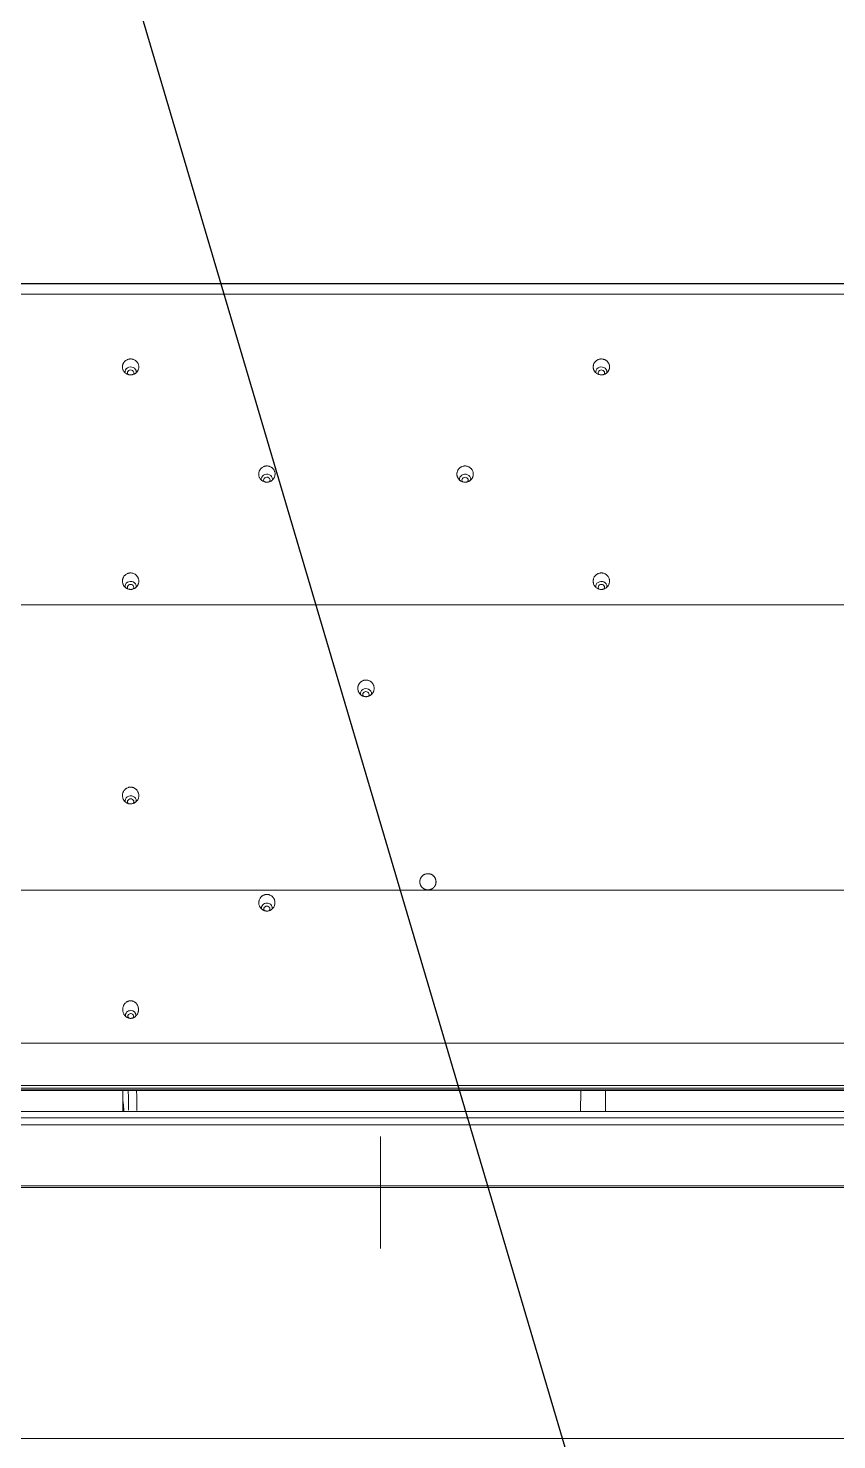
# Model space of a CAD drawing. Header units: inches. Extents: x 3778 to 56227, y -16914 to 35091.
# Drawn here: x 35199.2 to 35297.5, y -13182.4 to -13010.7 of the extents above; entities that cross this region are included whole.
import ezdxf

# ---------------------------------------------------------------- set-up
doc = ezdxf.new("R2010")
doc.units = ezdxf.units.IN
doc.header["$LTSCALE"] = 100
doc.header["$MEASUREMENT"] = 0
doc.layers.add('06-FUR', color=6, linetype='Continuous')
doc.layers.add('2-con', color=2, linetype='Continuous')
doc.layers.add('mark-B', color=2, linetype='Continuous', lineweight=20)

# ---------------------------------------------------------------- blocks, each defined once
blk = doc.blocks.new('cjscjdeh')
at = {"layer": '06-FUR', "color": 8}
blk.add_line((143035.18, 67904.88), (143281.85, 67069.88), dxfattribs=at)
blk = doc.blocks.new('무풍1way 일반')
at = {"layer": 'mark-B'}
for p, q in [((296.45, -382.85), (296.45, -396.44)), ((296.45, -384.62), (296.45, -384.04)), ((296.45, -384.29), (296.45, -384.61)), ((296.45, -384.47), (296.45, -396.43)), ((296.45, -396.2), (296.45, -384.53)), ((296.45, -384.61), (296.45, -395.66)), ((296.45, -395.44), (296.45, -384.62)), ((296.45, -387.65), (296.45, -388.04)), ((296.45, -393.78), (296.45, -387.91)), ((296.45, -388.04), (296.45, -394.27)), ((296.45, -394.36), (296.45, -393.78)), ((296.45, -396.47), (296.45, -395.44)), ((296.45, -395.66), (296.45, -396.22)), ((269.09, -399.52), (269.11, -402.05)), ((269.09, -399.52), (269.11, -402.05)), ((272.13, -399.52), (272.12, -402.05)), ((272.13, -399.52), (272.12, -402.05)), ((327.77, -402.05), (327.77, -399.52)), ((-439.26, -500.22), (439.26, -500.22)), ((-439.26, -500.24), (439.26, -500.24))]:
    blk.add_line(p, q, dxfattribs=at)
for centre, major_axis, start_param, end_param in [((326.84, -411.21), (-0.641, 0), 6.096653, 6.283185), ((326.84, -411.21), (-0.641, 0), 0, 1.570794), ((326.84, -411.11), (0.346, 0), 2.380343, 6.283185), ((326.84, -411.21), (-0.641, 0), 1.570794, 3.288362), ((326.84, -411.11), (0.346, 0), 0, 0.853236), ((310.28, -424.26), (-0.666, 0), 6.14093, 6.283185), ((310.28, -424.16), (0.372, 0), 2.493546, 6.283185), ((310.28, -424.26), (-0.666, 0), 1.570794, 3.290714), ((310.28, -424.16), (0.372, 0), 0, 0.633621), ((310.28, -424.26), (-0.666, 0), 0, 1.5708), ((326.84, -437.3), (-0.681, 0), 0, 3.311922), ((326.84, -437.3), (-0.681, 0), 6.15644, 6.283185), ((326.84, -437.2), (0.387, 0), 2.490793, 6.283185), ((326.84, -437.2), (0.387, 0), 0, 0.634301), ((298.23, -450.34), (-0.681, 0), 0, 3.291115), ((298.23, -450.34), (-0.681, 0), 6.151044, 6.283185), ((298.23, -450.25), (0.387, 0), 2.525057, 6.283185), ((298.23, -450.25), (0.387, 0), 0, 0.606134), ((269.61, -463.39), (-0.681, 0), 0, 3.300048), ((269.61, -463.39), (-0.681, 0), 6.158107, 6.283185), ((269.61, -463.29), (0.387, 0), 2.487651, 6.283185), ((269.61, -463.29), (0.387, 0), 0, 0.641569), ((326.84, -463.39), (-0.681, 0), 0, 3.286792), ((326.84, -463.39), (-0.681, 0), 6.15379, 6.283185), ((326.84, -463.29), (0.387, 0), 2.540567, 6.283185), ((326.84, -463.29), (0.387, 0), 0, 0.589341), ((286.18, -476.43), (-0.681, 0), 0, 3.291799), ((286.18, -476.43), (-0.681, 0), 6.167048, 6.283185), ((286.18, -476.33), (0.387, 0), 2.518287, 6.283185), ((286.18, -476.33), (0.387, 0), 0, 0.60623), ((310.28, -476.43), (-0.681, 0), 0, 3.276978), ((310.28, -476.43), (-0.681, 0), 6.160467, 6.283185), ((310.28, -476.33), (0.387, 0), 2.576597, 6.283185), ((310.28, -476.33), (0.387, 0), 0, 0.548401), ((269.61, -489.48), (-0.681, 0), 0, 3.282671), ((269.61, -489.48), (-0.681, 0), 6.175684, 6.283185), ((269.61, -489.38), (0.387, 0), 2.550192, 6.283185), ((269.61, -489.38), (0.387, 0), 0, 0.572454), ((326.84, -489.48), (-0.681, 0), 6.166846, 6.283185), ((326.84, -489.48), (-0.681, 0), 0, 3.267846), ((326.84, -489.38), (0.387, 0), 2.610173, 6.283185), ((326.84, -489.38), (0.387, 0), 0, 0.507766)]:
    blk.add_ellipse(centre, major_axis=major_axis, ratio=0.913545, start_param=start_param, end_param=end_param, dxfattribs=at)
for points, degree, knots in [([(0, -359.74), (38.02, -359.74), (114.05, -359.74), (209.1, -359.74), (285.14, -359.74), (342.16, -359.74), (389.69, -359.74), (422.95, -359.74), (441.96, -359.74), (451.47, -359.74), (456.22, -359.74)], 3, [0, 0, 0, 0, 0.25, 0.5, 0.625, 0.75, 0.875, 0.9375, 0.96875, 1, 1, 1, 1]), ([(0, -359.74), (38.02, -359.74), (114.05, -359.74), (209.1, -359.74), (285.14, -359.74), (342.16, -359.74), (389.69, -359.74), (422.95, -359.74), (441.96, -359.74), (451.47, -359.74), (456.22, -359.74)], 3, [0, 0, 0, 0, 0.25, 0.5, 0.625, 0.75, 0.875, 0.9375, 0.96875, 1, 1, 1, 1]), ([(425.15, -390.48), (420.73, -390.48), (411.87, -390.48), (394.15, -390.48), (363.15, -390.48), (301.15, -390.48), (177.15, -390.48), (70.86, -390.48), (0, -390.48)], 3, [0, 0, 0, 0, 0.03125, 0.0625, 0.125, 0.25, 0.5, 1, 1, 1, 1]), ([(425.15, -390.48), (420.73, -390.48), (411.87, -390.48), (394.15, -390.48), (363.15, -390.48), (301.15, -390.48), (177.15, -390.48), (70.86, -390.48), (0, -390.48)], 3, [0, 0, 0, 0, 0.03125, 0.0625, 0.125, 0.25, 0.5, 1, 1, 1, 1]), ([(426.72, -397.9), (422.27, -397.9), (413.38, -397.9), (395.6, -397.9), (364.49, -397.9), (302.26, -397.9), (213.36, -397.9), (106.68, -397.9), (35.56, -397.9), (0, -397.9)], 3, [0, 0, 0, 0, 0.03125, 0.0625, 0.125, 0.25, 0.5, 0.75, 1, 1, 1, 1]), ([(426.72, -397.9), (422.27, -397.9), (413.38, -397.9), (395.6, -397.9), (364.49, -397.9), (302.26, -397.9), (213.36, -397.9), (106.68, -397.9), (35.56, -397.9), (0, -397.9)], 3, [0, 0, 0, 0, 0.03125, 0.0625, 0.125, 0.25, 0.5, 0.75, 1, 1, 1, 1]), ([(0, -398.74), (71.15, -398.74), (142.3, -398.74), (249.02, -398.74), (284.6, -398.74), (337.96, -398.74), (355.74, -398.74), (382.43, -398.74), (391.32, -398.74), (404.66, -398.74), (409.11, -398.74), (418, -398.74), (422.45, -398.74), (426.89, -398.74)], 3, [0, 0, 0, 0, 0.5, 0.5, 0.75, 0.75, 0.875, 0.875, 0.9375, 0.9375, 0.96875, 0.96875, 1, 1, 1, 1]), ([(0, -398.74), (71.15, -398.74), (142.3, -398.74), (249.02, -398.74), (284.6, -398.74), (337.96, -398.74), (355.74, -398.74), (382.43, -398.74), (391.32, -398.74), (404.66, -398.74), (409.11, -398.74), (418, -398.74), (422.45, -398.74), (426.89, -398.74)], 3, [0, 0, 0, 0, 0.5, 0.5, 0.75, 0.75, 0.875, 0.875, 0.9375, 0.9375, 0.96875, 0.96875, 1, 1, 1, 1]), ([(326.12, -402.2), (326.11, -401.77), (326.1, -401.34), (326.09, -400.49), (326.09, -400.07), (326.08, -399.65)], 3, [0, 0, 0, 0, 0.514162, 0.514162, 1, 1, 1, 1]), ([(327.13, -402.19), (327.12, -401.69), (327.11, -401.19), (327.1, -400.35), (327.1, -400), (327.09, -399.66)], 3, [0, 0, 0, 0, 0.597686, 0.597686, 1, 1, 1, 1]), ([(0, -402.05), (71.15, -402.05), (142.3, -402.05), (249.02, -402.05), (284.59, -402.05), (337.96, -402.05), (355.74, -402.05), (382.42, -402.05), (391.32, -402.05), (404.66, -402.05), (409.1, -402.05), (418, -402.05), (422.44, -402.05), (426.89, -402.05)], 3, [0, 0, 0, 0, 0.5, 0.5, 0.75, 0.75, 0.875, 0.875, 0.9375, 0.9375, 0.96875, 0.96875, 1, 1, 1, 1]), ([(426.89, -402.14), (422.44, -402.14), (417.99, -402.14), (409.1, -402.14), (404.65, -402.14), (391.31, -402.14), (382.42, -402.14), (355.74, -402.14), (337.95, -402.14), (284.59, -402.14), (249.02, -402.14), (142.3, -402.14), (71.15, -402.14), (0, -402.14)], 3, [0, 0, 0, 0, 0.03125, 0.03125, 0.0625, 0.0625, 0.125, 0.125, 0.25, 0.25, 0.5, 0.5, 1, 1, 1, 1]), ([(325.97, -411.49), (325.97, -411.47), (325.98, -411.46), (325.99, -411.43), (326.01, -411.4), (326.02, -411.37), (326.04, -411.34), (326.05, -411.32), (326.09, -411.25), (326.13, -411.2), (326.19, -411.14), (326.2, -411.13), (326.22, -411.1), (326.24, -411.09), (326.27, -411.06), (326.32, -411.02), (326.39, -410.97), (326.44, -410.95), (326.47, -410.93), (326.48, -410.93), (326.56, -410.89), (326.62, -410.87), (326.71, -410.86), (326.72, -410.86), (326.75, -410.85), (326.77, -410.85), (326.82, -410.85), (326.89, -410.85), (326.95, -410.85), (327, -410.86), (327.02, -410.87), (327.05, -410.87), (327.07, -410.88), (327.15, -410.9), (327.21, -410.93), (327.3, -410.97), (327.32, -410.99), (327.37, -411.02), (327.38, -411.03), (327.41, -411.05), (327.42, -411.06), (327.48, -411.12), (327.53, -411.16), (327.59, -411.24), (327.61, -411.27), (327.63, -411.31), (327.64, -411.33), (327.66, -411.35), (327.67, -411.37), (327.7, -411.44), (327.73, -411.5), (327.76, -411.6), (327.77, -411.63), (327.78, -411.68), (327.78, -411.7), (327.79, -411.73), (327.79, -411.74), (327.8, -411.83), (327.8, -411.89), (327.8, -411.99), (327.8, -412.02), (327.79, -412.07), (327.79, -412.09), (327.78, -412.12), (327.78, -412.14), (327.77, -412.22), (327.75, -412.29), (327.72, -412.36), (327.71, -412.38), (327.7, -412.41), (327.69, -412.42), (327.67, -412.47), (327.65, -412.5), (327.6, -412.58), (327.56, -412.63), (327.47, -412.73), (327.42, -412.78), (327.34, -412.83), (327.31, -412.85), (327.25, -412.89), (327.22, -412.9), (327.16, -412.93), (327.13, -412.94), (327.08, -412.95), (327.06, -412.96), (327.03, -412.96), (327.02, -412.97), (326.93, -412.98), (326.87, -412.99), (326.77, -412.98), (326.73, -412.98), (326.67, -412.97), (326.64, -412.96), (326.54, -412.93), (326.48, -412.91), (326.41, -412.87), (326.39, -412.86), (326.36, -412.84), (326.35, -412.83), (326.31, -412.8), (326.28, -412.78), (326.21, -412.72), (326.16, -412.67), (326.11, -412.61), (326.1, -412.59), (326.08, -412.57), (326.07, -412.55), (326.05, -412.51), (326.03, -412.48), (325.98, -412.39), (325.96, -412.33), (325.93, -412.25), (325.93, -412.24), (325.92, -412.2), (325.92, -412.19), (325.91, -412.14), (325.9, -412.11), (325.89, -412.01), (325.88, -411.94), (325.89, -411.86), (325.89, -411.84), (325.89, -411.81), (325.89, -411.79), (325.9, -411.74), (325.9, -411.71), (325.92, -411.61), (325.94, -411.55), (325.97, -411.49)], 3, [0, 0, 0, 0, 0.007812, 0.007812, 0.015625, 0.023437, 0.023437, 0.03125, 0.03125, 0.0625, 0.0625, 0.070312, 0.070312, 0.078125, 0.078125, 0.09375, 0.109375, 0.117187, 0.117187, 0.125, 0.125, 0.15625, 0.15625, 0.164062, 0.164062, 0.171875, 0.171875, 0.1875, 0.203125, 0.203125, 0.210937, 0.210937, 0.21875, 0.21875, 0.25, 0.25, 0.265625, 0.265625, 0.273437, 0.273437, 0.28125, 0.28125, 0.3125, 0.3125, 0.328125, 0.328125, 0.335937, 0.335937, 0.34375, 0.34375, 0.375, 0.375, 0.390625, 0.390625, 0.398437, 0.398437, 0.40625, 0.40625, 0.4375, 0.4375, 0.453125, 0.453125, 0.460937, 0.460937, 0.46875, 0.46875, 0.5, 0.5, 0.507812, 0.507812, 0.515625, 0.515625, 0.53125, 0.53125, 0.5625, 0.5625, 0.59375, 0.59375, 0.609375, 0.609375, 0.625, 0.625, 0.640625, 0.640625, 0.648438, 0.648438, 0.65625, 0.65625, 0.6875, 0.6875, 0.703125, 0.703125, 0.71875, 0.71875, 0.75, 0.75, 0.757813, 0.757813, 0.765625, 0.765625, 0.78125, 0.78125, 0.8125, 0.8125, 0.820313, 0.820313, 0.828125, 0.828125, 0.84375, 0.84375, 0.875, 0.875, 0.882812, 0.882812, 0.890625, 0.890625, 0.90625, 0.90625, 0.9375, 0.9375, 0.945313, 0.945313, 0.953125, 0.953125, 0.96875, 0.96875, 1, 1, 1, 1]), ([(309.45, -424.36), (309.47, -424.34), (309.49, -424.31), (309.53, -424.26), (309.55, -424.23), (309.62, -424.16), (309.67, -424.12), (309.73, -424.07), (309.75, -424.06), (309.77, -424.04), (309.79, -424.03), (309.83, -424.01), (309.89, -423.98), (309.95, -423.96), (310.01, -423.94), (310.05, -423.93), (310.14, -423.91), (310.21, -423.9), (310.31, -423.9), (310.34, -423.9), (310.39, -423.91), (310.4, -423.91), (310.44, -423.91), (310.45, -423.92), (310.53, -423.93), (310.6, -423.95), (310.67, -423.99), (310.69, -423.99), (310.71, -424.01), (310.73, -424.02), (310.77, -424.04), (310.8, -424.06), (310.88, -424.11), (310.93, -424.16), (310.99, -424.22), (311, -424.23), (311.02, -424.25), (311.03, -424.27), (311.06, -424.3), (311.1, -424.36), (311.14, -424.43), (311.16, -424.47), (311.17, -424.5), (311.18, -424.52), (311.21, -424.59), (311.23, -424.65), (311.24, -424.75), (311.25, -424.78), (311.25, -424.85), (311.26, -424.88), (311.26, -424.98), (311.25, -425.04), (311.23, -425.14), (311.23, -425.17), (311.21, -425.23), (311.2, -425.26), (311.16, -425.36), (311.13, -425.41), (311.09, -425.48), (311.08, -425.5), (311.06, -425.52), (311.05, -425.54), (311.02, -425.58), (310.98, -425.62), (310.92, -425.68), (310.88, -425.71), (310.86, -425.73), (310.84, -425.74), (310.78, -425.79), (310.72, -425.82), (310.63, -425.86), (310.6, -425.87), (310.54, -425.89), (310.51, -425.9), (310.41, -425.92), (310.34, -425.93), (310.26, -425.93), (310.25, -425.93), (310.21, -425.93), (310.2, -425.93), (310.15, -425.92), (310.08, -425.91), (310.02, -425.9), (309.96, -425.88), (309.93, -425.86), (309.84, -425.82), (309.78, -425.79), (309.7, -425.74), (309.67, -425.72), (309.62, -425.67), (309.6, -425.65), (309.53, -425.58), (309.49, -425.53), (309.45, -425.46), (309.44, -425.45), (309.42, -425.42), (309.42, -425.4), (309.39, -425.36), (309.38, -425.33), (309.34, -425.24), (309.33, -425.18), (309.31, -425.1), (309.31, -425.08), (309.3, -425.05), (309.3, -425.03), (309.3, -424.98), (309.29, -424.92), (309.3, -424.84), (309.3, -424.79), (309.31, -424.76), (309.31, -424.74), (309.33, -424.66), (309.34, -424.6), (309.39, -424.48), (309.42, -424.42), (309.45, -424.36)], 3, [0, 0, 0, 0, 0.015625, 0.015625, 0.03125, 0.03125, 0.0625, 0.0625, 0.070312, 0.070312, 0.078125, 0.078125, 0.09375, 0.109375, 0.109375, 0.125, 0.125, 0.15625, 0.15625, 0.171875, 0.171875, 0.179687, 0.179687, 0.1875, 0.1875, 0.21875, 0.21875, 0.226562, 0.226562, 0.234375, 0.234375, 0.25, 0.25, 0.28125, 0.28125, 0.289062, 0.289062, 0.296875, 0.296875, 0.3125, 0.328125, 0.335937, 0.335937, 0.34375, 0.34375, 0.375, 0.375, 0.390625, 0.390625, 0.40625, 0.40625, 0.4375, 0.4375, 0.453125, 0.453125, 0.46875, 0.46875, 0.5, 0.5, 0.507812, 0.507812, 0.515625, 0.515625, 0.53125, 0.546875, 0.554687, 0.554687, 0.5625, 0.5625, 0.59375, 0.59375, 0.609375, 0.609375, 0.625, 0.625, 0.65625, 0.65625, 0.664062, 0.664062, 0.671875, 0.671875, 0.6875, 0.703125, 0.703125, 0.71875, 0.71875, 0.75, 0.75, 0.765625, 0.765625, 0.78125, 0.78125, 0.8125, 0.8125, 0.820312, 0.820312, 0.828125, 0.828125, 0.84375, 0.84375, 0.875, 0.875, 0.882812, 0.882812, 0.890625, 0.890625, 0.90625, 0.921875, 0.929687, 0.929687, 0.9375, 0.9375, 0.96875, 0.96875, 1, 1, 1, 1]), ([(290.03, -426.73), (289.84, -426.91), (289.69, -427.33), (289.77, -427.97), (290.37, -428.47), (291.15, -428.42), (291.68, -427.85), (291.68, -427.46)], 2, [0, 0, 0, 0.124285, 0.248571, 0.436428, 0.624285, 0.812143, 1, 1, 1]), ([(327.84, -437.9), (327.84, -437.93), (327.84, -437.96), (327.84, -438.03), (327.83, -438.06), (327.82, -438.16), (327.81, -438.22), (327.77, -438.32), (327.76, -438.35), (327.74, -438.39), (327.74, -438.41), (327.72, -438.44), (327.71, -438.45), (327.67, -438.52), (327.64, -438.58), (327.57, -438.65), (327.55, -438.68), (327.5, -438.72), (327.45, -438.76), (327.38, -438.81), (327.34, -438.84), (327.31, -438.85), (327.3, -438.86), (327.22, -438.9), (327.16, -438.92), (327.06, -438.95), (327.03, -438.96), (326.97, -438.97), (326.93, -438.97), (326.83, -438.98), (326.77, -438.97), (326.69, -438.96), (326.67, -438.96), (326.64, -438.95), (326.62, -438.95), (326.57, -438.93), (326.51, -438.92), (326.43, -438.88), (326.39, -438.86), (326.36, -438.84), (326.35, -438.84), (326.27, -438.79), (326.22, -438.75), (326.15, -438.69), (326.13, -438.66), (326.09, -438.62), (326.08, -438.61), (326.06, -438.59), (326.05, -438.57), (326.01, -438.51), (325.97, -438.45), (325.94, -438.38), (325.93, -438.36), (325.92, -438.33), (325.91, -438.31), (325.9, -438.27), (325.89, -438.24), (325.86, -438.14), (325.85, -438.08), (325.85, -437.98), (325.85, -437.95), (325.85, -437.88), (325.85, -437.85), (325.87, -437.75), (325.88, -437.69), (325.92, -437.56), (325.95, -437.5), (326, -437.42), (326.02, -437.39), (326.05, -437.35), (326.06, -437.33), (326.08, -437.31), (326.09, -437.29), (326.14, -437.23), (326.19, -437.19), (326.25, -437.14), (326.27, -437.13), (326.29, -437.11), (326.31, -437.1), (326.35, -437.07), (326.38, -437.05), (326.47, -437.01), (326.53, -436.99), (326.66, -436.95), (326.72, -436.94), (326.82, -436.94), (326.85, -436.94), (326.9, -436.94), (326.92, -436.94), (326.95, -436.94), (326.97, -436.94), (327.05, -436.96), (327.12, -436.97), (327.19, -437), (327.21, -437.01), (327.24, -437.02), (327.26, -437.03), (327.3, -437.05), (327.33, -437.06), (327.41, -437.12), (327.47, -437.16), (327.53, -437.21), (327.54, -437.22), (327.56, -437.25), (327.57, -437.26), (327.6, -437.3), (327.65, -437.35), (327.69, -437.42), (327.71, -437.46), (327.73, -437.49), (327.74, -437.5), (327.77, -437.58), (327.81, -437.7), (327.83, -437.83), (327.84, -437.9)], 3, [0, 0, 0, 0, 0.015625, 0.015625, 0.03125, 0.03125, 0.0625, 0.0625, 0.078125, 0.078125, 0.085938, 0.085938, 0.09375, 0.09375, 0.125, 0.125, 0.140625, 0.140625, 0.15625, 0.171875, 0.179688, 0.179688, 0.1875, 0.1875, 0.21875, 0.21875, 0.234375, 0.234375, 0.25, 0.25, 0.28125, 0.28125, 0.289063, 0.289063, 0.296875, 0.296875, 0.3125, 0.328125, 0.335938, 0.335938, 0.34375, 0.34375, 0.375, 0.375, 0.390625, 0.390625, 0.398438, 0.398438, 0.40625, 0.40625, 0.4375, 0.4375, 0.445313, 0.445313, 0.453125, 0.453125, 0.46875, 0.46875, 0.5, 0.5, 0.515625, 0.515625, 0.53125, 0.53125, 0.5625, 0.5625, 0.59375, 0.59375, 0.609375, 0.609375, 0.617188, 0.617188, 0.625, 0.625, 0.65625, 0.65625, 0.664063, 0.664063, 0.671875, 0.671875, 0.6875, 0.6875, 0.71875, 0.71875, 0.75, 0.75, 0.765625, 0.765625, 0.773438, 0.773438, 0.78125, 0.78125, 0.8125, 0.8125, 0.820313, 0.820313, 0.828125, 0.828125, 0.84375, 0.84375, 0.875, 0.875, 0.882813, 0.882813, 0.890625, 0.890625, 0.90625, 0.921875, 0.929688, 0.929688, 0.9375, 0.9375, 0.96875, 1, 1, 1, 1]), ([(299.22, -450.94), (299.22, -451.01), (299.22, -451.07), (299.21, -451.15), (299.21, -451.17), (299.2, -451.2), (299.2, -451.22), (299.19, -451.27), (299.17, -451.33), (299.14, -451.4), (299.12, -451.45), (299.1, -451.48), (299.09, -451.49), (299.05, -451.56), (299.01, -451.62), (298.95, -451.69), (298.93, -451.71), (298.88, -451.76), (298.85, -451.78), (298.78, -451.84), (298.72, -451.88), (298.65, -451.91), (298.63, -451.92), (298.6, -451.93), (298.59, -451.94), (298.54, -451.96), (298.48, -451.98), (298.4, -451.99), (298.35, -452), (298.31, -452), (298.3, -452.01), (298.21, -452.01), (298.15, -452.01), (298.05, -451.99), (298.02, -451.99), (297.95, -451.97), (297.92, -451.96), (297.83, -451.93), (297.77, -451.9), (297.7, -451.85), (297.68, -451.85), (297.66, -451.83), (297.64, -451.82), (297.6, -451.79), (297.55, -451.74), (297.5, -451.69), (297.47, -451.65), (297.45, -451.62), (297.44, -451.61), (297.39, -451.54), (297.35, -451.49), (297.31, -451.4), (297.3, -451.37), (297.28, -451.31), (297.27, -451.27), (297.25, -451.18), (297.24, -451.11), (297.23, -451.02), (297.23, -450.98), (297.23, -450.94), (297.23, -450.92), (297.24, -450.89), (297.24, -450.87), (297.25, -450.79), (297.27, -450.73), (297.29, -450.65), (297.3, -450.63), (297.31, -450.6), (297.32, -450.59), (297.34, -450.54), (297.35, -450.51), (297.4, -450.43), (297.44, -450.38), (297.5, -450.3), (297.53, -450.28), (297.57, -450.23), (297.62, -450.19), (297.68, -450.15), (297.72, -450.12), (297.73, -450.12), (297.76, -450.1), (297.78, -450.09), (297.85, -450.06), (297.91, -450.03), (297.99, -450.01), (298.01, -450.01), (298.04, -450), (298.06, -450), (298.11, -449.99), (298.17, -449.98), (298.25, -449.98), (298.3, -449.99), (298.34, -449.99), (298.35, -449.99), (298.44, -450), (298.5, -450.02), (298.59, -450.05), (298.62, -450.07), (298.67, -450.09), (298.68, -450.1), (298.71, -450.11), (298.73, -450.12), (298.8, -450.16), (298.85, -450.2), (298.91, -450.26), (298.92, -450.27), (298.94, -450.29), (298.95, -450.31), (298.99, -450.34), (299.01, -450.37), (299.07, -450.45), (299.1, -450.5), (299.13, -450.58), (299.14, -450.59), (299.15, -450.62), (299.16, -450.64), (299.17, -450.69), (299.18, -450.72), (299.21, -450.81), (299.22, -450.88), (299.22, -450.94)], 3, [0, 0, 0, 0, 0.03125, 0.03125, 0.039062, 0.039062, 0.046875, 0.046875, 0.0625, 0.078125, 0.085937, 0.085937, 0.09375, 0.09375, 0.125, 0.125, 0.140625, 0.140625, 0.15625, 0.15625, 0.1875, 0.1875, 0.195312, 0.195312, 0.203125, 0.203125, 0.21875, 0.234375, 0.242187, 0.242187, 0.25, 0.25, 0.28125, 0.28125, 0.296875, 0.296875, 0.3125, 0.3125, 0.34375, 0.34375, 0.351562, 0.351562, 0.359375, 0.359375, 0.375, 0.390625, 0.398437, 0.398437, 0.40625, 0.40625, 0.4375, 0.4375, 0.453125, 0.453125, 0.46875, 0.46875, 0.5, 0.5, 0.515625, 0.515625, 0.523437, 0.523437, 0.53125, 0.53125, 0.5625, 0.5625, 0.570312, 0.570312, 0.578125, 0.578125, 0.59375, 0.59375, 0.625, 0.625, 0.640625, 0.640625, 0.65625, 0.671875, 0.671875, 0.679687, 0.679687, 0.6875, 0.6875, 0.71875, 0.71875, 0.726562, 0.726562, 0.734375, 0.734375, 0.75, 0.765625, 0.773437, 0.773437, 0.78125, 0.78125, 0.8125, 0.8125, 0.828125, 0.828125, 0.835937, 0.835937, 0.84375, 0.84375, 0.875, 0.875, 0.882812, 0.882812, 0.890625, 0.890625, 0.90625, 0.90625, 0.9375, 0.9375, 0.945312, 0.945312, 0.953125, 0.953125, 0.96875, 0.96875, 1, 1, 1, 1]), ([(268.62, -463.99), (268.62, -463.92), (268.63, -463.86), (268.65, -463.78), (268.65, -463.76), (268.66, -463.73), (268.67, -463.71), (268.68, -463.67), (268.71, -463.61), (268.74, -463.54), (268.77, -463.49), (268.79, -463.47), (268.8, -463.45), (268.85, -463.39), (268.89, -463.34), (268.96, -463.27), (268.99, -463.25), (269.04, -463.21), (269.07, -463.19), (269.15, -463.14), (269.21, -463.11), (269.29, -463.08), (269.3, -463.08), (269.33, -463.07), (269.35, -463.06), (269.4, -463.05), (269.46, -463.04), (269.55, -463.03), (269.59, -463.03), (269.63, -463.03), (269.64, -463.03), (269.73, -463.03), (269.79, -463.05), (269.87, -463.07), (269.89, -463.07), (269.92, -463.08), (269.93, -463.09), (269.98, -463.1), (270.01, -463.12), (270.1, -463.16), (270.16, -463.19), (270.22, -463.24), (270.23, -463.25), (270.26, -463.27), (270.27, -463.29), (270.31, -463.32), (270.35, -463.37), (270.39, -463.42), (270.43, -463.47), (270.45, -463.5), (270.5, -463.58), (270.53, -463.64), (270.56, -463.73), (270.57, -463.76), (270.58, -463.83), (270.59, -463.86), (270.6, -463.96), (270.61, -464.02), (270.6, -464.12), (270.6, -464.15), (270.59, -464.2), (270.59, -464.21), (270.58, -464.25), (270.58, -464.26), (270.56, -464.34), (270.54, -464.4), (270.5, -464.49), (270.48, -464.52), (270.45, -464.58), (270.41, -464.63), (270.36, -464.69), (270.33, -464.73), (270.3, -464.75), (270.29, -464.76), (270.23, -464.82), (270.18, -464.86), (270.1, -464.91), (270.07, -464.93), (270.02, -464.95), (270.01, -464.96), (269.98, -464.97), (269.96, -464.97), (269.88, -465), (269.82, -465.02), (269.74, -465.03), (269.72, -465.03), (269.69, -465.04), (269.67, -465.04), (269.62, -465.04), (269.56, -465.04), (269.48, -465.03), (269.43, -465.02), (269.39, -465.02), (269.38, -465.01), (269.3, -464.99), (269.24, -464.97), (269.15, -464.93), (269.12, -464.91), (269.08, -464.88), (269.06, -464.87), (269.04, -464.86), (269.02, -464.85), (268.96, -464.8), (268.91, -464.75), (268.86, -464.69), (268.84, -464.68), (268.82, -464.65), (268.81, -464.64), (268.79, -464.6), (268.77, -464.57), (268.72, -464.49), (268.69, -464.43), (268.66, -464.35), (268.66, -464.34), (268.65, -464.31), (268.65, -464.29), (268.63, -464.24), (268.63, -464.21), (268.62, -464.12), (268.61, -464.05), (268.62, -463.99)], 3, [0, 0, 0, 0, 0.03125, 0.03125, 0.039062, 0.039062, 0.046875, 0.046875, 0.0625, 0.078125, 0.085937, 0.085937, 0.09375, 0.09375, 0.125, 0.125, 0.140625, 0.140625, 0.15625, 0.15625, 0.1875, 0.1875, 0.195312, 0.195312, 0.203125, 0.203125, 0.21875, 0.234375, 0.242187, 0.242187, 0.25, 0.25, 0.28125, 0.28125, 0.289062, 0.289062, 0.296875, 0.296875, 0.3125, 0.3125, 0.34375, 0.34375, 0.351562, 0.351562, 0.359375, 0.359375, 0.375, 0.390625, 0.390625, 0.40625, 0.40625, 0.4375, 0.4375, 0.453125, 0.453125, 0.46875, 0.46875, 0.5, 0.5, 0.515625, 0.515625, 0.523437, 0.523437, 0.53125, 0.53125, 0.5625, 0.5625, 0.578125, 0.578125, 0.59375, 0.609375, 0.617187, 0.617187, 0.625, 0.625, 0.65625, 0.65625, 0.671875, 0.671875, 0.679687, 0.679687, 0.6875, 0.6875, 0.71875, 0.71875, 0.726562, 0.726562, 0.734375, 0.734375, 0.75, 0.765625, 0.773437, 0.773437, 0.78125, 0.78125, 0.8125, 0.8125, 0.828125, 0.828125, 0.835937, 0.835937, 0.84375, 0.84375, 0.875, 0.875, 0.882812, 0.882812, 0.890625, 0.890625, 0.90625, 0.90625, 0.9375, 0.9375, 0.945312, 0.945312, 0.953125, 0.953125, 0.96875, 0.96875, 1, 1, 1, 1]), ([(327.84, -463.99), (327.84, -464.05), (327.84, -464.12), (327.83, -464.2), (327.82, -464.21), (327.82, -464.24), (327.81, -464.26), (327.8, -464.31), (327.78, -464.37), (327.75, -464.44), (327.73, -464.49), (327.72, -464.52), (327.71, -464.53), (327.67, -464.6), (327.63, -464.66), (327.56, -464.73), (327.54, -464.75), (327.49, -464.8), (327.47, -464.82), (327.39, -464.88), (327.33, -464.91), (327.26, -464.95), (327.24, -464.95), (327.21, -464.97), (327.2, -464.97), (327.15, -464.99), (327.09, -465.01), (327.01, -465.03), (326.96, -465.03), (326.93, -465.04), (326.91, -465.04), (326.83, -465.04), (326.76, -465.04), (326.66, -465.02), (326.63, -465.02), (326.57, -465), (326.54, -464.99), (326.44, -464.96), (326.38, -464.93), (326.31, -464.88), (326.3, -464.88), (326.27, -464.86), (326.26, -464.85), (326.22, -464.82), (326.17, -464.78), (326.12, -464.73), (326.08, -464.68), (326.06, -464.65), (326, -464.57), (325.97, -464.52), (325.93, -464.43), (325.92, -464.4), (325.9, -464.34), (325.89, -464.31), (325.86, -464.21), (325.85, -464.15), (325.85, -464.05), (325.85, -464.02), (325.85, -463.97), (325.85, -463.95), (325.86, -463.92), (325.86, -463.91), (325.87, -463.83), (325.88, -463.76), (325.91, -463.69), (325.92, -463.67), (325.93, -463.64), (325.94, -463.63), (325.96, -463.58), (325.97, -463.55), (326.02, -463.47), (326.06, -463.42), (326.15, -463.32), (326.19, -463.27), (326.27, -463.21), (326.3, -463.19), (326.34, -463.17), (326.36, -463.16), (326.38, -463.14), (326.4, -463.14), (326.47, -463.1), (326.53, -463.08), (326.61, -463.06), (326.63, -463.05), (326.66, -463.05), (326.68, -463.04), (326.73, -463.04), (326.79, -463.03), (326.86, -463.03), (326.93, -463.03), (326.96, -463.04), (327.06, -463.05), (327.12, -463.07), (327.21, -463.1), (327.24, -463.11), (327.29, -463.14), (327.3, -463.14), (327.33, -463.16), (327.35, -463.17), (327.42, -463.21), (327.47, -463.25), (327.53, -463.31), (327.54, -463.32), (327.56, -463.34), (327.57, -463.35), (327.61, -463.39), (327.63, -463.42), (327.68, -463.49), (327.72, -463.55), (327.76, -463.64), (327.77, -463.67), (327.79, -463.73), (327.8, -463.76), (327.82, -463.86), (327.83, -463.92), (327.84, -463.99)], 3, [0, 0, 0, 0, 0.03125, 0.03125, 0.039062, 0.039062, 0.046875, 0.046875, 0.0625, 0.078125, 0.085937, 0.085937, 0.09375, 0.09375, 0.125, 0.125, 0.140625, 0.140625, 0.15625, 0.15625, 0.1875, 0.1875, 0.195313, 0.195313, 0.203125, 0.203125, 0.21875, 0.234375, 0.242188, 0.242188, 0.25, 0.25, 0.28125, 0.28125, 0.296875, 0.296875, 0.3125, 0.3125, 0.34375, 0.34375, 0.351563, 0.351563, 0.359375, 0.359375, 0.375, 0.390625, 0.390625, 0.40625, 0.40625, 0.4375, 0.4375, 0.453125, 0.453125, 0.46875, 0.46875, 0.5, 0.5, 0.515625, 0.515625, 0.523438, 0.523438, 0.53125, 0.53125, 0.5625, 0.5625, 0.570313, 0.570313, 0.578125, 0.578125, 0.59375, 0.59375, 0.625, 0.625, 0.65625, 0.65625, 0.671875, 0.671875, 0.679688, 0.679688, 0.6875, 0.6875, 0.71875, 0.71875, 0.726563, 0.726563, 0.734375, 0.734375, 0.75, 0.765625, 0.765625, 0.78125, 0.78125, 0.8125, 0.8125, 0.828125, 0.828125, 0.835938, 0.835938, 0.84375, 0.84375, 0.875, 0.875, 0.882813, 0.882813, 0.890625, 0.890625, 0.90625, 0.90625, 0.9375, 0.9375, 0.953125, 0.953125, 0.96875, 0.96875, 1, 1, 1, 1]), ([(285.18, -477.03), (285.19, -476.96), (285.19, -476.9), (285.21, -476.82), (285.22, -476.81), (285.23, -476.78), (285.23, -476.76), (285.25, -476.72), (285.27, -476.66), (285.31, -476.59), (285.33, -476.54), (285.35, -476.52), (285.36, -476.5), (285.41, -476.44), (285.45, -476.39), (285.52, -476.32), (285.55, -476.3), (285.6, -476.26), (285.63, -476.25), (285.71, -476.19), (285.77, -476.17), (285.85, -476.14), (285.86, -476.13), (285.89, -476.12), (285.91, -476.12), (285.96, -476.11), (286.02, -476.09), (286.1, -476.08), (286.15, -476.08), (286.19, -476.08), (286.2, -476.08), (286.29, -476.09), (286.35, -476.1), (286.45, -476.12), (286.48, -476.13), (286.52, -476.14), (286.54, -476.15), (286.57, -476.16), (286.58, -476.17), (286.66, -476.2), (286.71, -476.24), (286.79, -476.29), (286.82, -476.31), (286.87, -476.36), (286.89, -476.38), (286.96, -476.45), (286.99, -476.5), (287.04, -476.59), (287.06, -476.62), (287.09, -476.67), (287.11, -476.73), (287.14, -476.81), (287.15, -476.86), (287.15, -476.89), (287.16, -476.9), (287.17, -476.98), (287.17, -477.05), (287.17, -477.14), (287.17, -477.17), (287.16, -477.22), (287.16, -477.24), (287.15, -477.27), (287.15, -477.28), (287.13, -477.36), (287.11, -477.42), (287.07, -477.51), (287.05, -477.54), (287.02, -477.59), (286.98, -477.65), (286.94, -477.7), (286.9, -477.75), (286.88, -477.77), (286.81, -477.84), (286.75, -477.87), (286.67, -477.92), (286.64, -477.94), (286.6, -477.96), (286.58, -477.97), (286.55, -477.98), (286.54, -477.99), (286.46, -478.02), (286.4, -478.03), (286.32, -478.04), (286.3, -478.05), (286.27, -478.05), (286.25, -478.05), (286.2, -478.05), (286.17, -478.05), (286.07, -478.05), (286.01, -478.04), (285.88, -478.01), (285.81, -477.99), (285.73, -477.95), (285.7, -477.93), (285.64, -477.9), (285.61, -477.88), (285.53, -477.82), (285.49, -477.78), (285.42, -477.71), (285.4, -477.69), (285.36, -477.63), (285.34, -477.61), (285.29, -477.52), (285.26, -477.47), (285.23, -477.38), (285.22, -477.35), (285.21, -477.28), (285.2, -477.25), (285.18, -477.16), (285.18, -477.09), (285.18, -477.03)], 3, [0, 0, 0, 0, 0.03125, 0.03125, 0.039063, 0.039063, 0.046875, 0.046875, 0.0625, 0.078125, 0.085938, 0.085938, 0.09375, 0.09375, 0.125, 0.125, 0.140625, 0.140625, 0.15625, 0.15625, 0.1875, 0.1875, 0.195313, 0.195313, 0.203125, 0.203125, 0.21875, 0.234375, 0.242188, 0.242188, 0.25, 0.25, 0.28125, 0.28125, 0.296875, 0.296875, 0.304688, 0.304688, 0.3125, 0.3125, 0.34375, 0.34375, 0.359375, 0.359375, 0.375, 0.375, 0.40625, 0.40625, 0.421875, 0.421875, 0.4375, 0.453125, 0.460938, 0.460938, 0.46875, 0.46875, 0.5, 0.5, 0.515625, 0.515625, 0.523437, 0.523437, 0.53125, 0.53125, 0.5625, 0.5625, 0.578125, 0.578125, 0.59375, 0.609375, 0.609375, 0.625, 0.625, 0.65625, 0.65625, 0.671875, 0.671875, 0.679687, 0.679687, 0.6875, 0.6875, 0.71875, 0.71875, 0.726562, 0.726562, 0.734375, 0.734375, 0.75, 0.75, 0.78125, 0.78125, 0.8125, 0.8125, 0.828125, 0.828125, 0.84375, 0.84375, 0.875, 0.875, 0.890625, 0.890625, 0.90625, 0.90625, 0.9375, 0.9375, 0.953125, 0.953125, 0.96875, 0.96875, 1, 1, 1, 1]), ([(311.27, -477.03), (311.27, -477.09), (311.27, -477.16), (311.26, -477.24), (311.25, -477.25), (311.25, -477.28), (311.24, -477.3), (311.23, -477.35), (311.21, -477.41), (311.18, -477.48), (311.16, -477.52), (311.14, -477.55), (311.13, -477.57), (311.09, -477.64), (311.05, -477.69), (310.99, -477.76), (310.96, -477.78), (310.92, -477.82), (310.89, -477.84), (310.81, -477.9), (310.76, -477.93), (310.68, -477.97), (310.67, -477.98), (310.64, -477.99), (310.62, -477.99), (310.57, -478.01), (310.51, -478.03), (310.43, -478.04), (310.38, -478.05), (310.35, -478.05), (310.33, -478.05), (310.25, -478.06), (310.18, -478.05), (310.09, -478.04), (310.05, -478.03), (310.01, -478.02), (309.99, -478.01), (309.96, -478), (309.94, -478), (309.87, -477.97), (309.81, -477.94), (309.73, -477.89), (309.7, -477.87), (309.65, -477.83), (309.62, -477.81), (309.55, -477.75), (309.51, -477.7), (309.45, -477.62), (309.43, -477.59), (309.4, -477.54), (309.37, -477.48), (309.34, -477.41), (309.33, -477.36), (309.32, -477.33), (309.31, -477.31), (309.29, -477.23), (309.28, -477.17), (309.28, -477.08), (309.28, -477.04), (309.28, -477), (309.29, -476.98), (309.29, -476.95), (309.29, -476.93), (309.3, -476.85), (309.32, -476.79), (309.35, -476.72), (309.35, -476.7), (309.37, -476.67), (309.37, -476.66), (309.39, -476.61), (309.41, -476.59), (309.46, -476.5), (309.5, -476.45), (309.59, -476.36), (309.63, -476.31), (309.71, -476.26), (309.74, -476.24), (309.78, -476.21), (309.8, -476.2), (309.83, -476.19), (309.84, -476.18), (309.92, -476.15), (309.98, -476.13), (310.06, -476.11), (310.07, -476.1), (310.11, -476.1), (310.12, -476.09), (310.17, -476.09), (310.2, -476.08), (310.3, -476.08), (310.37, -476.08), (310.46, -476.1), (310.5, -476.11), (310.56, -476.12), (310.62, -476.14), (310.68, -476.17), (310.74, -476.2), (310.77, -476.21), (310.85, -476.26), (310.91, -476.3), (310.98, -476.37), (311, -476.39), (311.04, -476.44), (311.06, -476.47), (311.12, -476.54), (311.15, -476.6), (311.19, -476.69), (311.21, -476.72), (311.23, -476.78), (311.24, -476.81), (311.26, -476.9), (311.27, -476.96), (311.27, -477.03)], 3, [0, 0, 0, 0, 0.03125, 0.03125, 0.039063, 0.039063, 0.046875, 0.046875, 0.0625, 0.078125, 0.085938, 0.085938, 0.09375, 0.09375, 0.125, 0.125, 0.140625, 0.140625, 0.15625, 0.15625, 0.1875, 0.1875, 0.195313, 0.195313, 0.203125, 0.203125, 0.21875, 0.234375, 0.242188, 0.242188, 0.25, 0.25, 0.28125, 0.28125, 0.296875, 0.296875, 0.304688, 0.304688, 0.3125, 0.3125, 0.34375, 0.34375, 0.359375, 0.359375, 0.375, 0.375, 0.40625, 0.40625, 0.421875, 0.421875, 0.4375, 0.453125, 0.460938, 0.460938, 0.46875, 0.46875, 0.5, 0.5, 0.515625, 0.515625, 0.523438, 0.523438, 0.53125, 0.53125, 0.5625, 0.5625, 0.570313, 0.570313, 0.578125, 0.578125, 0.59375, 0.59375, 0.625, 0.625, 0.65625, 0.65625, 0.671875, 0.671875, 0.679688, 0.679688, 0.6875, 0.6875, 0.71875, 0.71875, 0.726563, 0.726563, 0.734375, 0.734375, 0.75, 0.75, 0.78125, 0.78125, 0.796875, 0.796875, 0.8125, 0.828125, 0.828125, 0.84375, 0.84375, 0.875, 0.875, 0.890625, 0.890625, 0.90625, 0.90625, 0.9375, 0.9375, 0.953125, 0.953125, 0.96875, 0.96875, 1, 1, 1, 1]), ([(268.62, -490.07), (268.62, -490.01), (268.63, -489.95), (268.64, -489.87), (268.65, -489.85), (268.66, -489.82), (268.66, -489.81), (268.68, -489.76), (268.7, -489.71), (268.74, -489.64), (268.76, -489.59), (268.78, -489.57), (268.79, -489.55), (268.84, -489.49), (268.88, -489.44), (268.95, -489.38), (268.98, -489.36), (269.03, -489.32), (269.05, -489.3), (269.14, -489.25), (269.19, -489.22), (269.27, -489.19), (269.29, -489.19), (269.32, -489.18), (269.33, -489.17), (269.38, -489.16), (269.45, -489.15), (269.53, -489.14), (269.58, -489.14), (269.61, -489.14), (269.62, -489.14), (269.71, -489.14), (269.77, -489.15), (269.87, -489.17), (269.9, -489.18), (269.94, -489.19), (269.96, -489.2), (269.99, -489.21), (270.01, -489.22), (270.08, -489.25), (270.14, -489.28), (270.2, -489.33), (270.22, -489.34), (270.24, -489.36), (270.25, -489.37), (270.29, -489.4), (270.31, -489.42), (270.38, -489.49), (270.42, -489.54), (270.46, -489.61), (270.47, -489.62), (270.49, -489.65), (270.49, -489.66), (270.52, -489.71), (270.54, -489.76), (270.57, -489.84), (270.58, -489.88), (270.58, -489.91), (270.59, -489.93), (270.6, -490.01), (270.6, -490.07), (270.6, -490.17), (270.6, -490.2), (270.59, -490.24), (270.59, -490.26), (270.58, -490.29), (270.58, -490.31), (270.56, -490.38), (270.54, -490.44), (270.5, -490.53), (270.49, -490.56), (270.46, -490.61), (270.42, -490.66), (270.38, -490.71), (270.34, -490.76), (270.31, -490.78), (270.24, -490.85), (270.19, -490.89), (270.11, -490.94), (270.08, -490.96), (270.04, -490.98), (270.02, -490.98), (269.99, -491), (269.98, -491), (269.9, -491.03), (269.84, -491.05), (269.76, -491.06), (269.74, -491.06), (269.71, -491.07), (269.69, -491.07), (269.64, -491.07), (269.61, -491.07), (269.51, -491.07), (269.45, -491.06), (269.37, -491.04), (269.35, -491.04), (269.32, -491.03), (269.3, -491.02), (269.26, -491.01), (269.2, -490.99), (269.14, -490.96), (269.08, -490.92), (269.05, -490.91), (268.98, -490.85), (268.93, -490.81), (268.86, -490.74), (268.84, -490.72), (268.8, -490.67), (268.78, -490.64), (268.73, -490.56), (268.7, -490.5), (268.67, -490.41), (268.66, -490.38), (268.64, -490.32), (268.63, -490.29), (268.62, -490.2), (268.61, -490.14), (268.62, -490.07)], 3, [0, 0, 0, 0, 0.03125, 0.03125, 0.039063, 0.039063, 0.046875, 0.046875, 0.0625, 0.078125, 0.085938, 0.085938, 0.09375, 0.09375, 0.125, 0.125, 0.140625, 0.140625, 0.15625, 0.15625, 0.1875, 0.1875, 0.195313, 0.195313, 0.203125, 0.203125, 0.21875, 0.234375, 0.242188, 0.242188, 0.25, 0.25, 0.28125, 0.28125, 0.296875, 0.296875, 0.304688, 0.304688, 0.3125, 0.3125, 0.34375, 0.34375, 0.351563, 0.351563, 0.359375, 0.359375, 0.375, 0.375, 0.40625, 0.40625, 0.414063, 0.414063, 0.421875, 0.421875, 0.4375, 0.453125, 0.460938, 0.460938, 0.46875, 0.46875, 0.5, 0.5, 0.515625, 0.515625, 0.523438, 0.523438, 0.53125, 0.53125, 0.5625, 0.5625, 0.578125, 0.578125, 0.59375, 0.609375, 0.609375, 0.625, 0.625, 0.65625, 0.65625, 0.671875, 0.671875, 0.679688, 0.679688, 0.6875, 0.6875, 0.71875, 0.71875, 0.726563, 0.726563, 0.734375, 0.734375, 0.75, 0.75, 0.78125, 0.78125, 0.789063, 0.789063, 0.796875, 0.796875, 0.8125, 0.828125, 0.828125, 0.84375, 0.84375, 0.875, 0.875, 0.890625, 0.890625, 0.90625, 0.90625, 0.9375, 0.9375, 0.953125, 0.953125, 0.96875, 0.96875, 1, 1, 1, 1]), ([(327.84, -490.07), (327.84, -490.14), (327.84, -490.2), (327.82, -490.28), (327.82, -490.29), (327.81, -490.32), (327.81, -490.34), (327.8, -490.39), (327.78, -490.45), (327.74, -490.52), (327.72, -490.56), (327.7, -490.59), (327.7, -490.6), (327.65, -490.67), (327.61, -490.72), (327.55, -490.79), (327.52, -490.81), (327.47, -490.85), (327.45, -490.87), (327.37, -490.93), (327.31, -490.96), (327.24, -490.99), (327.22, -491), (327.19, -491.01), (327.18, -491.01), (327.13, -491.03), (327.07, -491.05), (326.99, -491.06), (326.94, -491.07), (326.91, -491.07), (326.89, -491.07), (326.81, -491.07), (326.74, -491.07), (326.65, -491.05), (326.61, -491.04), (326.57, -491.03), (326.55, -491.03), (326.52, -491.02), (326.5, -491.01), (326.43, -490.98), (326.37, -490.96), (326.3, -490.91), (326.29, -490.9), (326.26, -490.89), (326.25, -490.88), (326.21, -490.85), (326.18, -490.83), (326.11, -490.76), (326.07, -490.71), (326.02, -490.65), (326.01, -490.64), (326, -490.61), (325.99, -490.6), (325.96, -490.56), (325.94, -490.5), (325.91, -490.43), (325.89, -490.38), (325.88, -490.35), (325.88, -490.33), (325.86, -490.26), (325.85, -490.2), (325.85, -490.1), (325.85, -490.07), (325.85, -490.02), (325.85, -490.01), (325.86, -489.98), (325.86, -489.96), (325.87, -489.88), (325.89, -489.82), (325.93, -489.73), (325.94, -489.7), (325.97, -489.65), (326, -489.59), (326.04, -489.54), (326.07, -489.49), (326.1, -489.47), (326.16, -489.4), (326.21, -489.35), (326.29, -489.3), (326.32, -489.28), (326.36, -489.26), (326.38, -489.25), (326.4, -489.24), (326.42, -489.23), (326.49, -489.2), (326.56, -489.18), (326.63, -489.16), (326.65, -489.15), (326.68, -489.15), (326.7, -489.15), (326.75, -489.14), (326.78, -489.14), (326.88, -489.13), (326.94, -489.14), (327.03, -489.15), (327.04, -489.15), (327.07, -489.16), (327.09, -489.17), (327.14, -489.18), (327.2, -489.2), (327.27, -489.23), (327.32, -489.25), (327.34, -489.27), (327.36, -489.28), (327.43, -489.32), (327.48, -489.36), (327.55, -489.42), (327.57, -489.44), (327.62, -489.49), (327.64, -489.52), (327.69, -489.59), (327.72, -489.65), (327.76, -489.74), (327.78, -489.77), (327.8, -489.83), (327.81, -489.86), (327.83, -489.95), (327.84, -490.01), (327.84, -490.07)], 3, [0, 0, 0, 0, 0.03125, 0.03125, 0.039063, 0.039063, 0.046875, 0.046875, 0.0625, 0.078125, 0.085937, 0.085937, 0.09375, 0.09375, 0.125, 0.125, 0.140625, 0.140625, 0.15625, 0.15625, 0.1875, 0.1875, 0.195312, 0.195312, 0.203125, 0.203125, 0.21875, 0.234375, 0.242187, 0.242187, 0.25, 0.25, 0.28125, 0.28125, 0.296875, 0.296875, 0.304687, 0.304687, 0.3125, 0.3125, 0.34375, 0.34375, 0.351562, 0.351562, 0.359375, 0.359375, 0.375, 0.375, 0.40625, 0.40625, 0.414062, 0.414062, 0.421875, 0.421875, 0.4375, 0.453125, 0.460937, 0.460937, 0.46875, 0.46875, 0.5, 0.5, 0.515625, 0.515625, 0.523437, 0.523437, 0.53125, 0.53125, 0.5625, 0.5625, 0.578125, 0.578125, 0.59375, 0.609375, 0.609375, 0.625, 0.625, 0.65625, 0.65625, 0.671875, 0.671875, 0.679687, 0.679687, 0.6875, 0.6875, 0.71875, 0.71875, 0.726562, 0.726562, 0.734375, 0.734375, 0.75, 0.75, 0.78125, 0.78125, 0.789062, 0.789062, 0.796875, 0.796875, 0.8125, 0.828125, 0.835937, 0.835937, 0.84375, 0.84375, 0.875, 0.875, 0.890625, 0.890625, 0.90625, 0.90625, 0.9375, 0.9375, 0.953125, 0.953125, 0.96875, 0.96875, 1, 1, 1, 1]), ([(443.19, -500.42), (442.61, -500.39), (442.32, -500.38), (441.84, -500.36), (441.46, -500.35), (441, -500.33), (440.59, -500.32), (440.14, -500.3), (439.73, -500.29), (438.81, -500.26), (438, -500.25), (437.55, -500.25), (437.13, -500.25), (437.04, -500.25), (436.73, -500.25), (436.64, -500.25), (436.45, -500.25), (432.8, -500.25), (422.42, -500.25), (401.64, -500.25), (360.09, -500.25), (276.99, -500.25), (221.6, -500.25), (221.53, -500.25), (0, -500.25), (-110.8, -500.25), (-276.99, -500.25), (-360.09, -500.25), (-401.64, -500.25), (-422.42, -500.25), (-432.8, -500.25), (-437.13, -500.25), (-438, -500.25), (-438.12, -500.25), (-438.21, -500.25), (-438.32, -500.25), (-438.64, -500.25), (-438.86, -500.25), (-439.28, -500.26), (-439.73, -500.27), (-440.14, -500.28), (-440.59, -500.3), (-441, -500.31), (-441.46, -500.33), (-441.84, -500.35), (-442.32, -500.37), (-442.61, -500.39), (-443.19, -500.42)], 2, [0, 0, 0, 0.000977, 0.000977, 0.001953, 0.001953, 0.00293, 0.00293, 0.003906, 0.003906, 0.005859, 0.005859, 0.006836, 0.006836, 0.007115, 0.007394, 0.007394, 0.007812, 0.015625, 0.03125, 0.0625, 0.125, 0.25, 0.25, 0.5, 0.5, 0.75, 0.875, 0.9375, 0.96875, 0.984375, 0.992188, 0.994141, 0.994141, 0.994385, 0.994385, 0.994629, 0.995117, 0.995117, 0.996094, 0.996094, 0.99707, 0.99707, 0.998047, 0.998047, 0.999023, 0.999023, 1, 1, 1]), ([(443.19, -500.42), (442.61, -500.39), (442.32, -500.38), (441.84, -500.36), (441.46, -500.35), (441, -500.33), (440.59, -500.32), (440.14, -500.3), (439.73, -500.29), (438.81, -500.26), (438, -500.25), (437.55, -500.25), (437.13, -500.25), (437.04, -500.25), (436.73, -500.25), (436.64, -500.25), (436.45, -500.25), (432.8, -500.25), (422.42, -500.25), (401.64, -500.25), (360.09, -500.25), (276.99, -500.25), (221.6, -500.25), (221.53, -500.25), (0, -500.25), (-110.8, -500.25), (-276.99, -500.25), (-360.09, -500.25), (-401.64, -500.25), (-422.42, -500.25), (-432.8, -500.25), (-437.13, -500.25), (-438, -500.25), (-438.12, -500.25), (-438.21, -500.25), (-438.32, -500.25), (-438.64, -500.25), (-438.86, -500.25), (-439.28, -500.26), (-439.73, -500.27), (-440.14, -500.28), (-440.59, -500.3), (-441, -500.31), (-441.46, -500.33), (-441.84, -500.35), (-442.32, -500.37), (-442.61, -500.39), (-443.19, -500.42)], 2, [0, 0, 0, 0.000977, 0.000977, 0.001953, 0.001953, 0.00293, 0.00293, 0.003906, 0.003906, 0.005859, 0.005859, 0.006836, 0.006836, 0.007115, 0.007394, 0.007394, 0.007812, 0.015625, 0.03125, 0.0625, 0.125, 0.25, 0.25, 0.5, 0.5, 0.75, 0.875, 0.9375, 0.96875, 0.984375, 0.992188, 0.994141, 0.994141, 0.994385, 0.994385, 0.994629, 0.995117, 0.995117, 0.996094, 0.996094, 0.99707, 0.99707, 0.998047, 0.998047, 0.999023, 0.999023, 1, 1, 1])]:
    blk.add_open_spline(points, degree=degree, knots=knots, dxfattribs=at)
for points, degree in [([(0, -390.27), (141.72, -390.27), (283.44, -390.27), (425.15, -390.27)], 3), ([(0, -390.27), (141.72, -390.27), (283.44, -390.27), (425.15, -390.27)], 3), ([(0, -399.52), (213.45, -399.52), (426.89, -399.52)], 2), ([(0, -399.52), (213.45, -399.52), (426.89, -399.52)], 2), ([(0, -402.34), (142.45, -402.34), (284.89, -402.34), (427.34, -402.34)], 3), ([(427.34, -402.66), (284.89, -402.66), (142.45, -402.66), (0, -402.66)], 3), ([(436.52, -407.82), (291.01, -407.82), (145.51, -407.82), (0, -407.82)], 3), ([(439.26, -426.45), (292.84, -426.45), (146.42, -426.45), (0, -426.45)], 3), ([(291.68, -427.46), (291.68, -427.17), (291.36, -426.68), (290.83, -426.44), (290.25, -426.54), (290.03, -426.73)], 2), ([(0, -461.16), (146.38, -461.16), (292.76, -461.16), (439.14, -461.16)], 3), ([(439.26, -498.97), (292.84, -498.97), (146.42, -498.97), (0, -498.97)], 3)]:
    blk.add_open_spline(points, degree=degree, dxfattribs=at)
blk.add_rational_spline([(327.66, -399.55), (327.71, -400.33), (327.77, -400.71)], [0.765063970324, 0.771816432422, 0.781595702422], degree=2, dxfattribs=at)
blk = doc.blocks.new('dpdjzjs')
at = {"layer": 'mark-B', "rotation": 180}
blk.add_blockref('무풍1way 일반', (171509.31, 88288.45), dxfattribs=at)

msp = doc.modelspace()

# ---------------------------------------------------------------- block references
msp.add_blockref('cjscjdeh', (-107842.97, -80843.84))
at = {"layer": '2-con'}
msp.add_blockref('dpdjzjs', (-135970.86, -101830.44), dxfattribs=at)

doc.saveas('drawing.dxf')
